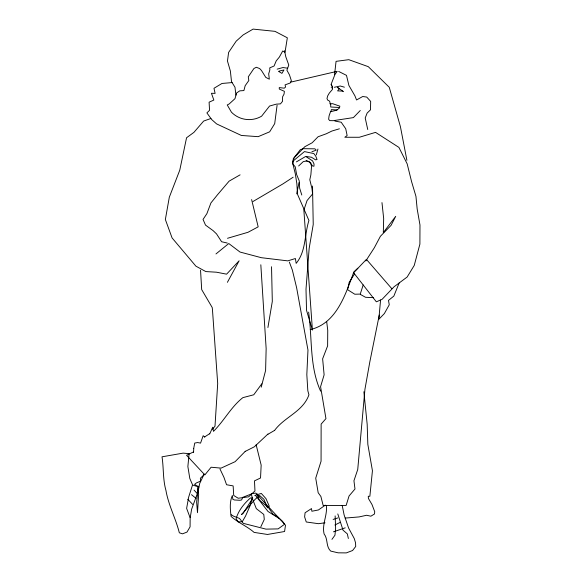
<?xml version="1.0" encoding="UTF-8"?>
<svg xmlns="http://www.w3.org/2000/svg" width="582" height="582" viewBox="0 0 582 582"><rect width="100%" height="100%" fill="white"/><g stroke="black" fill="none" stroke-linecap="round" stroke-linejoin="round"><path stroke-width="0.87" d="M326.335 505.423C327.63 515.325 321.744 524.302 324.109 533.992C328.183 539.027 325.716 546.549 330.714 551.089L338.127 552.827L346.283 552.9L352.583 550.521L355.711 546.469L355.544 542.824L354.293 538.597L348.611 528.049L344.122 514.961L342.209 505.46M193.486 452.367L193.777 448.649M380.563 299.999L378.831 319.307L384.367 313.567L389.263 304.779L388.492 300.407L393.839 296.093L399.143 282.99M334.57 74.627L336.054 61.35L348.785 59.684L368.29 66.668L389.263 87.293L400.431 126.716L406.898 160.312M198.346 487.243L196.636 502.106L197.487 512.684L198.637 494.671L198.062 486.101L197.203 493.529L194.061 490.102M277.083 105.255L274.704 123.646L269.662 131.816L258.146 136.668L241.363 135.46L216.577 123.893L211.673 119.528L206.894 112.901L209.549 110.311L209.098 102.185L213.834 100.06L211.455 93.273L215.1 93.382L213.98 88.289L221.96 83.466L232.087 82.579M331.012 111.62L331.318 109.612L337.058 109.925M267.916 327.535L272.311 301.389L271.532 266.738M296.682 193.85L299.017 182.61M193.69 448.526L194.723 443.062L197.633 442.553L200.557 443.113L203.169 435.7L204.777 437.14M379.275 315.066L369.81 361.96L364.936 389.329L357.734 469.499L353.943 480.747L354.984 489.004L349.069 495.966L346.13 505.467L323.141 505.416L320.878 496.446L318.172 492.714L315.72 478.149L321.068 461.199L321.133 424.111L325.949 418.618L320.573 386.681L324.116 374.844L322.632 358.818L327.622 345.89L327.739 330.329L326.691 321.591M261.231 387.183L265.603 370.479L266.149 348.596L260.823 264.781M316.288 154.892L317.939 149.05M252.341 497.996L249.845 506.282L245.553 516.038L242.301 521.661L238.169 521.938L236.096 518.795C238.271 510.698 244.251 503.386 250.5 497.908L252.69 498.236L243.094 513.389L241.406 514.619L255.272 499.189L259.616 495.5L263.879 499.254L267.494 507.831L269.291 506.253L265.959 498.607L261.296 493.441L254.749 495.442M192.344 485.526L188.626 497.246L186.626 508.399L190.059 517.543M363.183 284.962L360.243 294.085L354.794 294.23L347.57 289.676L349.207 282.263L354.482 274.057M209.716 433.939L212.714 427.217L213.478 431.342C224.143 420.793 230.952 407.036 242.847 397.652L253.759 394.778L261.827 383.778M260.852 526.746L264.293 519.42L263.77 514.43L256.32 508.653L252.595 499.211L251.591 495.086M203.976 474.446L199.684 483.511L198.047 491.652L191.631 509.206L190.147 517.965L190.081 526.856L186.968 532.094L182.501 533.832L179.329 532.785C175.735 518.38 168.453 505.169 165.95 490.459C162.793 479.444 163.76 468.001 162.022 456.812L183.141 453.123L189.114 453.669L187.87 466.56L189.812 478.491L192.642 485.024L198.877 487.025L194.584 484.384L196.41 482.914L200.528 481.176L200.368 478.259L204.704 474.09M227.395 282.321L239.122 260.801L226.594 274.166L216.504 272.209L205.81 271.568L195.901 266.163L172.083 237.929L165.361 219.509L169.311 197.218L179.773 170.148L186.553 137.759L193.937 132.354L203.664 121.056L210.924 118.481M365.802 260.94L374.335 247.743L380.417 236.27L391.053 225.38L395.702 216.344L383.305 232.596L383.669 218.497L381.974 202.609M331.936 539.376L334.956 535.214L335.625 528.165L335.137 515.907M212.488 429.16L214.998 426.22L217.69 383.523L212.445 309.428L212.19 307.485L201.685 289.589L200.55 270.259M274.617 430.382C284.627 416.77 303.011 411.736 308.94 394.8L307.827 390.784L306.823 374.641L307.973 350.08L296.609 287.675L292.324 269.968L289.341 262.075M360.287 110.493L353.405 117.6L333.253 120.685L329.747 120.612L328.626 119.266L329.085 115.862L330.503 111.751L336.709 110.202L339.466 107.997L339.837 106.186L332.628 103.676L329.958 103.836L329.936 101.995L329.092 100.788L327.63 100.075L326.989 98.518L327.702 95.834L329.274 93.149L332.504 89.337L332.62 86.798L331.005 84.623L334.948 74.489L337.218 71.31L290.636 82.157M245.349 451.246L235.121 461.679L221.08 468.117L211.106 467.23L204.849 474.919L186.56 455.284L193.719 451.821M293.11 161.032L304.451 151.589L313.844 153.561L315.67 155.976L317.059 159.504L315.597 159.868L311.443 157.227L306.438 156.543M298.639 165.979L303.324 161.57L306.481 161.054L308.671 161.381L310.766 162.822L311.523 166.467L310.868 174.869L309.799 179.743L311.952 188.473L312.592 193.959L307.056 200.564L303.869 210.073L312.418 330.081L306.525 310.337L306.001 289.196L309.158 248.434L313.232 224.441L312.519 186.044M267.946 434.041L254.341 446.794L245.16 451.443M357.835 268.2L353.878 271.874C345.49 294.281 336.68 323.454 310.228 329.608M215.973 253.941L228.77 243.523L240.017 252.042L261.354 257.695L287.77 260.874L295.394 258.517L296.158 263.37C306.117 251.453 304.401 234.626 308.926 220.483L297.526 194.33L296.842 183.606L295.3 173.785L292.782 163.462L293.328 158.595L304.793 146.729L312.156 142.779L318.078 136.755L326.32 133.765L331.886 131.045L339.401 128.797M325.323 505.154L318.419 509.97L311.865 511.243L311.501 508.573L305.077 512.757L304.626 516.896L306.263 521.989L318.434 523.691L324.989 522.803M293.139 177.212L282.99 183.861L252.995 201.51M204.638 436.929L209.498 433.786M296.413 161.869L305.71 156.442L312.556 160.865L314.04 164.015L313.953 166.197L312.738 166.103L309.406 162.109L306.125 160.574M267.807 434.354L274.668 430.353M240.097 174.847L229.104 181.155L217.413 194.868L210.924 202.943L206.879 213.674L203.038 219.436L205.519 225.11L213.099 230.632L216.533 233.906L221.597 241.741L227.3 243.05M340.055 522.432L334.868 525.008M333.122 519.435L337.829 517.936M345.206 527.838L333.464 531.824M311.887 151.771L316.244 150.141L314.884 148.832L303.455 148.686L300.305 149.683L294.194 157.613L292.87 161.898L292.892 164.088L295.241 166.845L296.624 174.505L299.25 180.907L299.657 188.197L301.796 195.021M277.156 69.142L282.976 67.534L287.704 68.218M227.504 238.293L248.012 232.283L258.175 226.849L251.628 199.575M279.222 71.069L283.972 69.956L281.914 73.376L278.494 71.317M334.33 87.271L340.259 86.005L344.399 87.184M345.155 518.082L359.109 516.918L366.631 515.259L370.872 516.198L374.502 513.979L374.721 511.687L371.993 504.521L368.428 498.476L368.275 496.286L369.868 496.271L372.436 470.729L367.839 444.379L367.177 424.343L363.881 391.766M342.623 91.09L337.625 90.894L339.306 88.69L337.349 87.351L343.606 91.672M373.629 297.671L365.54 297.286L360.345 294.397M339.466 107.51L330.707 106.993L330.685 103.792M334.854 121.056L341.19 122.22L345.723 128.738L347.134 135.533L344.82 137.257L359.305 137.272L375.543 132.376L398.903 147.392L407.167 163.848L411.59 181.664L415.948 196.345L417.17 208.974L419.978 224.994L419.898 244.098L414.246 265.428L407.153 277.017L394.109 286.744L382.061 299.352L376.35 301.825L353.638 272.747L366.413 259.376L391.832 288.708M331.173 87.649L332.635 88.013M338.673 71.433L346.486 75.362L348.894 85.445L354.925 95.848L356.555 99.966L362.71 96.51L366.74 97.07L370.669 101.414L370.494 109.816L367.118 113.104L365.212 117.986L367.744 129.524M231.2 514.706L233.498 516.139L239.493 518.417L243.283 523.349L265.974 529.133L278.123 528.893L284.649 524.215L255.811 493.107L252.544 493.514L242.716 497.348L241.632 499.923L239.93 500.287L234.473 499.989L232.873 499.378L232.356 495.493C229.417 501.931 230.254 509.577 231.076 516.409C238.038 522.76 247.001 526.143 254.094 532.392L267.48 534.465L284.569 531.512L285.493 525.32L282.437 521.217L277.89 517.122L272.893 514.001L268.709 507.962L259.165 499.88L257.171 493.82M279.251 518.569L268.011 511.476L255.724 495.675M191.485 494.671L196.061 498.388M187.775 499.247L192.627 504.39M219.974 468.961L223.939 477.335L226.565 484.741L233.142 485.897L233.709 495.478L238.213 498.25L248.652 496.81L254.96 490.924L254.487 480.856L260.54 477.997L261.165 465.105L256.131 444.728M337.793 513.942L343.038 530.18L347.338 533.898L348.349 538.51M320.609 391.162C309.326 366.209 312.403 338.571 308.62 312.127M331.493 84.863L331.893 86.318M284.54 50.743L285.806 56.81L288.788 65.053L286.89 70.175L289.465 74.874L291.356 80.687L290.156 83.03L285.071 84.877L285.573 87.06L284.227 88.18L279.258 87.598L279.273 89.053L284.394 91.338L284.038 94.124L282.597 96.808L282.532 101.319L280.473 103.872L276.239 104.156L269.553 106.048L261.616 116.189A24.699 24.699 0 0 1 231.447 112.202L227.249 104.949L229.184 103.96L234.975 98.671L236.627 92.96L239.769 90.85L243.902 90.574L245.175 85.7L248.812 80.563L248.296 76.817L253.919 68.509L256.342 67.272L259.652 68.56L261.471 70.487L265.799 77.399L269.328 79.174L268.688 73.834L269.873 69.833L269.713 67.883L274.078 66.006L276.217 60.884L279.345 57.109L282.699 51.005L285.035 52.198L287.341 37.801L274.995 31.348L253.105 29.1L243.181 34.913L236.19 41.155L228.61 52.431L227.467 61.052L230.363 70.997L231.527 81.684L234.983 87.242L235.914 95.15"/></g></svg>
